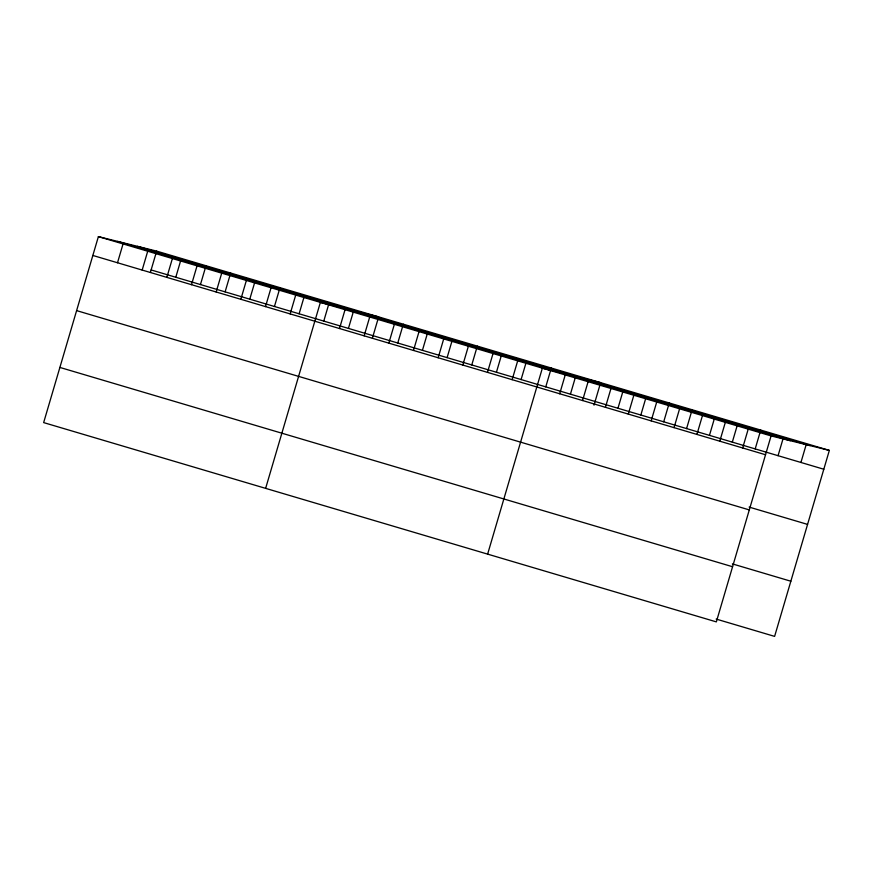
<?xml version="1.0" encoding="UTF-8"?>
<svg xmlns="http://www.w3.org/2000/svg" width="873" height="873" viewBox="0 0 873 873"><rect width="100%" height="100%" fill="white"/><g stroke="black" fill="none" stroke-linecap="round" stroke-linejoin="round"><path stroke-width="1.31" d="M829.35 450.403L156.66 251.118L98.387 236.616L43.65 422.597L716.34 621.882L771.077 435.911L829.35 450.403L774.613 636.384L716.166 619.066M117.506 262.762L123.049 243.927M142.168 270.073L147.712 251.238M150.396 272.398L156.66 251.118M166.841 277.374L172.385 258.539M175.789 277.254L180.591 260.929M191.503 284.685L197.047 265.85M200.452 284.565L205.995 265.73M216.166 291.986L221.709 273.162M225.114 291.866L230.658 273.031M240.828 299.297L246.372 280.462M249.776 299.177L254.589 282.852M265.501 306.609L271.045 287.774M274.449 306.488L279.993 287.654M290.163 313.909L295.707 295.074M299.112 313.789L303.913 297.464M265.632 488.356L320.369 302.385L378.653 316.877M323.774 321.1L328.575 304.775M339.499 328.532L345.042 309.697M348.436 328.412L353.98 309.577M364.161 335.832L369.705 316.997M372.389 338.167L377.911 319.387M388.823 343.144L394.367 324.309M397.772 343.024L403.315 324.189M413.486 350.455L419.029 331.62M422.434 350.324L427.977 331.5M438.159 357.755L443.702 338.92M447.107 357.635L451.908 341.31M462.821 365.067L468.365 346.232M471.769 364.947L477.313 346.112M487.483 372.367L493.027 353.543M496.431 372.247L501.233 355.933M512.145 379.679L517.689 360.844M521.094 379.559L525.906 363.233M487.625 554.126L542.362 368.155L600.635 382.647M545.767 386.87L551.31 368.035M559.691 393.767L565.235 374.932M570.429 394.17L575.231 377.845M582.564 400.543L588.096 381.708M594.011 405.159L599.893 385.157M605.425 407.32L610.969 388.485M617.964 408.258L622.765 391.933M628.298 414.086L633.842 395.262M640.837 415.035L645.638 398.71M651.171 420.862L656.714 402.038M663.709 421.812L669.253 402.977M674.043 427.639L679.587 408.804M686.582 428.588L692.125 409.753M696.916 434.416L702.459 415.581M709.454 435.365L714.256 419.04M719.789 441.192L725.332 422.357M732.316 442.131L737.128 425.817M742.661 447.969L748.205 429.134M755.189 448.908L760.732 430.083M778.061 455.684L783.234 438.104M800.934 462.461L806.477 443.626M137.432 246.328L810.122 445.623M117.615 241.406L790.305 440.69M98.387 236.616L771.077 435.911M151.116 269.943L823.806 469.238M92.844 255.451L765.534 454.746M749.121 507.082L807.569 524.4M76.606 310.613L749.296 509.908M732.403 563.903L790.851 581.222M59.888 367.435L732.567 566.73"/></g></svg>
